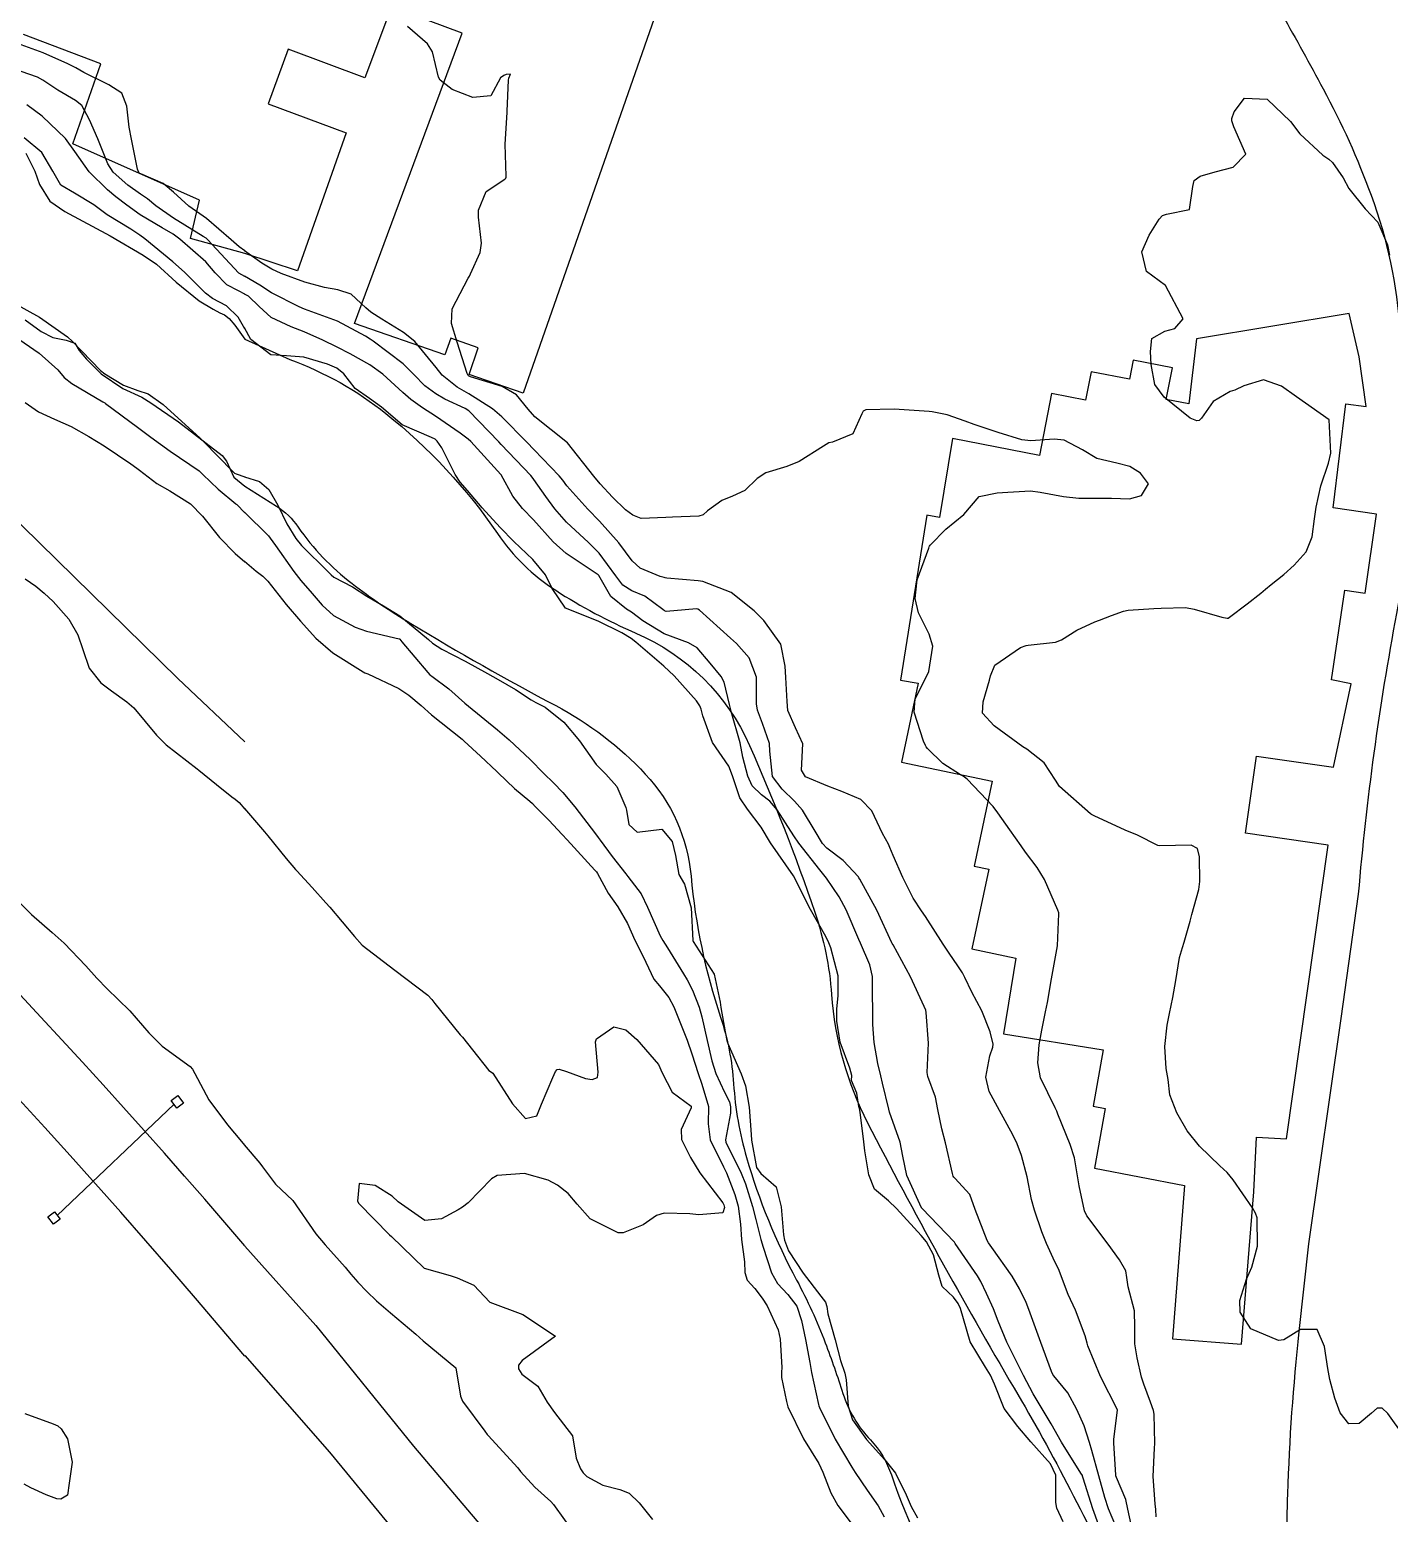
# Model space of a CAD drawing. Header units: metres. Extents: x 318500 to 325275, y 7408834 to 7428799.
# Drawn here: x 320987 to 321069.2, y 7409656.3 to 7409746 of the extents above; entities that cross this region are included whole.
import ezdxf

# ---------------------------------------------------------------- set-up
doc = ezdxf.new("R2010")
doc.units = ezdxf.units.M
doc.header["$MEASUREMENT"] = 0
for name, color, linetype in [('Curvas de Nivel 1m', 11, 'Continuous'), ('Curvas de Nivel 5m', 15, 'Continuous'), ('Divisas', 45, 'Continuous'), ('Edificações', 30, 'Continuous'), ('Hidrografia', 140, 'Continuous'), ('Linha Férrea', 20, 'Continuous'), ('Pórticos', 45, 'Continuous'), ('Vias Primárias', 230, 'Continuous')]:
    doc.layers.add(name, color=color, linetype=linetype)
doc.linetypes.add('TRACKS', pattern='A,0.15,[130,ltypeshp.shx,S=0.25,R=0,X=0,Y=0],0.15', length=0.3)

msp = doc.modelspace()

# ---------------------------------------------------------------- linework, layer by layer
at = {"layer": 'Curvas de Nivel 1m', "flags": 128}
for points, elevation in [([(321000, 7409732.592), (320999.654, 7409732.842), (320999.174, 7409733.267), (320997.679, 7409734.55), (320996.608, 7409735.301), (320995.698, 7409736.138), (320995.065, 7409736.681), (320993.709, 7409737.25), (320993.652, 7409737.283), (320993.596, 7409737.342), (320993.521, 7409737.535), (320993.142, 7409739.349), (320993.017, 7409740.085), (320992.875, 7409741.353), (320992.56, 7409742.14), (320991.783, 7409742.627), (320990.279, 7409743.385), (320989.794, 7409743.658), (320989.299, 7409743.896), (320987.807, 7409744.572), (320986.044, 7409745.219)], 739), ([(321000, 7409731.048), (320999.63, 7409731.26), (320997.741, 7409733.289), (320997.661, 7409733.358), (320997.49, 7409733.464), (320995.679, 7409734.576), (320994.62, 7409735.326), (320994.11, 7409735.749), (320993.697, 7409736.03), (320992.924, 7409736.573), (320992.041, 7409737.365), (320991.717, 7409737.86), (320991.121, 7409739.376), (320990.617, 7409740.522), (320990.14, 7409741.386), (320989.773, 7409741.692), (320988.692, 7409742.319), (320987.785, 7409742.92), (320987.461, 7409743.099), (320986.477, 7409743.44)], 738), ([(321000, 7409729.973), (320999.619, 7409730.181), (320998.907, 7409730.555), (320998.214, 7409731.281), (320997.64, 7409731.927), (320996.08, 7409733.306), (320995.664, 7409733.602), (320994.995, 7409733.995), (320993.681, 7409734.77), (320992.861, 7409735.352), (320992.208, 7409735.875), (320991.699, 7409736.283), (320990.588, 7409737.381), (320989.728, 7409738.606), (320989.154, 7409739.399), (320987.76, 7409740.746), (320986.831, 7409741.434)], 737), ([(321070.043, 7409660.973), (321069.078, 7409662.317), (321068.735, 7409662.634), (321068.429, 7409662.63), (321068.092, 7409662.33), (321067.349, 7409661.713), (321066.72, 7409661.693), (321066.197, 7409662.358), (321065.864, 7409663.242), (321065.559, 7409664.368), (321065.44, 7409665.043), (321065.235, 7409666.373), (321064.795, 7409667.392), (321063.796, 7409667.389), (321062.785, 7409666.766), (321062.469, 7409666.721), (321060.795, 7409667.437), (321060.139, 7409668.44), (321060.123, 7409669.138), (321060.533, 7409670.435), (321060.847, 7409671.167), (321061.205, 7409672.425), (321061.176, 7409674.136), (321061.083, 7409674.427), (321060.895, 7409674.759), (321059.73, 7409676.448), (321059.357, 7409676.886), (321058.928, 7409677.278), (321057.684, 7409678.473), (321056.954, 7409679.412), (321056.325, 7409680.49), (321055.908, 7409681.574), (321055.797, 7409682.498), (321055.678, 7409683.172), (321055.602, 7409684.501), (321055.745, 7409685.794), (321055.879, 7409686.498), (321056.087, 7409687.473), (321056.257, 7409688.492), (321056.484, 7409689.88), (321056.66, 7409690.487), (321056.772, 7409690.818), (321057.124, 7409692.085), (321057.215, 7409692.393), (321057.234, 7409692.479), (321057.644, 7409693.983), (321057.715, 7409694.474), (321057.686, 7409695.964), (321057.577, 7409696.476), (321057.183, 7409696.672), (321055.3, 7409696.627), (321055.182, 7409696.659), (321053.937, 7409697.275), (321053.196, 7409697.584), (321051.33, 7409698.437), (321051.209, 7409698.5), (321051.17, 7409698.521), (321051.106, 7409698.562), (321049.234, 7409700.216), (321048.987, 7409700.594), (321048.303, 7409701.657), (321047.258, 7409702.469), (321047.023, 7409702.622), (321045.278, 7409703.877), (321044.571, 7409704.657), (321044.615, 7409705.342), (321044.995, 7409706.653), (321045.057, 7409706.918), (321045.329, 7409707.564), (321046.875, 7409708.627), (321047.212, 7409708.752), (321047.342, 7409708.769), (321048.991, 7409708.95), (321049.347, 7409709.087), (321050.277, 7409709.66), (321051.364, 7409710.173), (321051.65, 7409710.282), (321052.381, 7409710.555), (321053.102, 7409710.817), (321053.375, 7409710.872), (321054.922, 7409710.972), (321055.377, 7409710.999), (321056.841, 7409711.032), (321057.377, 7409710.944), (321059.046, 7409710.465), (321059.369, 7409710.39), (321059.426, 7409710.402), (321059.506, 7409710.458), (321060.57, 7409711.254), (321061.392, 7409711.904), (321061.682, 7409712.139), (321062.026, 7409712.424), (321062.778, 7409713.044), (321063.412, 7409713.594), (321064.13, 7409714.399), (321064.509, 7409715.319), (321064.646, 7409716.392), (321064.741, 7409717.11), (321065.033, 7409718.387), (321065.494, 7409719.757), (321065.625, 7409720.378), (321065.53, 7409722.38), (321063.551, 7409723.784), (321062.652, 7409724.419), (321061.564, 7409724.807), (321060.37, 7409724.448), (321059.83, 7409724.181), (321059.554, 7409724.091), (321058.525, 7409723.495), (321057.808, 7409722.486), (321057.673, 7409722.343), (321057.527, 7409722.323), (321057.127, 7409722.494), (321055.549, 7409723.764), (321054.999, 7409724.518), (321054.772, 7409725.722), (321054.723, 7409726.523), (321054.816, 7409727.297), (321055.598, 7409727.742), (321056.198, 7409727.907), (321056.695, 7409728.499), (321055.64, 7409730.51), (321054.482, 7409731.361), (321054.205, 7409732.532), (321054.646, 7409733.555), (321055.259, 7409734.516), (321055.461, 7409734.746), (321055.694, 7409734.81), (321057.091, 7409735.104), (321057.294, 7409736.494), (321057.366, 7409736.851), (321057.726, 7409737.122), (321058.63, 7409737.378), (321059.732, 7409737.662), (321060.491, 7409738.449), (321059.765, 7409740.107), (321059.635, 7409740.462), (321059.642, 7409740.592), (321059.778, 7409740.995), (321060.402, 7409741.84), (321061.79, 7409741.765), (321063.195, 7409740.416), (321063.759, 7409739.683), (321065.137, 7409738.389), (321065.497, 7409738.143), (321065.736, 7409737.945), (321066.375, 7409737.019), (321066.725, 7409736.365), (321067.702, 7409735.144), (321068.472, 7409734.342), (321069.051, 7409732.955), (321069.169, 7409732.335)], 741), ([(321000, 7409727.89), (320999.6, 7409728.585), (320998.886, 7409729.271), (320998.048, 7409729.717), (320997.617, 7409730.033), (320996.348, 7409731.303), (320995.639, 7409731.929), (320993.95, 7409733.336), (320993.663, 7409733.546), (320993.115, 7409733.902), (320991.681, 7409734.771), (320990.877, 7409735.378), (320989.697, 7409736.087), (320988.871, 7409736.571), (320988.388, 7409737.41), (320987.727, 7409738.536), (320986.659, 7409739.436)], 736), ([(321053.553, 7409655.609), (321053.35, 7409656.53), (321053.235, 7409657.11), (321052.669, 7409658.45), (321052.637, 7409658.54), (321052.631, 7409658.58), (321052.505, 7409660.542), (321052.504, 7409660.741), (321052.73, 7409662.54), (321051.706, 7409664.55), (321050.938, 7409666.398), (321050.895, 7409666.559), (321050.787, 7409667.019), (321050.206, 7409668.569), (321049.757, 7409669.509), (321049.355, 7409670.582), (321049.208, 7409670.957), (321048.847, 7409671.7), (321048.448, 7409672.596), (321048.172, 7409673.299), (321047.71, 7409674.608), (321047.545, 7409675.259), (321047.279, 7409676.614), (321046.929, 7409677.908), (321046.67, 7409678.623), (321046.412, 7409679.162), (321045.603, 7409680.634), (321044.987, 7409681.791), (321044.786, 7409682.643), (321045.013, 7409683.944), (321045.2, 7409684.456), (321045.214, 7409684.638), (321045.031, 7409685.389), (321044.538, 7409686.648), (321043.938, 7409687.786), (321043.505, 7409688.664), (321043.368, 7409688.951), (321043.087, 7409689.378), (321042.562, 7409690.145), (321042.197, 7409690.684), (321041.125, 7409692.357), (321040.897, 7409692.702), (321040.384, 7409693.465), (321039.755, 7409694.714), (321039.173, 7409696.053), (321038.986, 7409696.531), (321038.893, 7409696.724), (321038.532, 7409697.387), (321037.896, 7409698.74), (321037.22, 7409699.434), (321036.073, 7409699.921), (321035.232, 7409700.24), (321033.874, 7409700.8), (321033.645, 7409701.205), (321033.719, 7409702.803), (321033.274, 7409703.764), (321032.823, 7409704.815), (321032.765, 7409705.348), (321032.701, 7409706.816), (321032.657, 7409707.487), (321032.4, 7409708.819), (321031.361, 7409710.259), (321030.776, 7409710.839), (321029.386, 7409711.939), (321027.677, 7409712.604), (321027.396, 7409712.649), (321025.496, 7409712.812), (321025.399, 7409712.827), (321025.333, 7409712.845), (321025.095, 7409712.915), (321023.888, 7409713.424), (321023.404, 7409713.869), (321022.601, 7409714.952), (321021.439, 7409716.26), (321020.726, 7409716.977), (321019.464, 7409718.395), (321019.207, 7409718.734), (321018.992, 7409718.997), (321017.493, 7409720.565), (321017.037, 7409721.027), (321015.523, 7409722.572), (321014.957, 7409723.056), (321013.539, 7409723.953), (321012.831, 7409724.369), (321011.933, 7409725.094), (321011.557, 7409725.554), (321010.277, 7409727.12), (321009.588, 7409727.655), (321008.274, 7409728.469), (321007.606, 7409728.894), (321007.307, 7409729.155), (321006.433, 7409729.983), (321005.621, 7409730.241), (321004.813, 7409730.383), (321003.625, 7409730.697), (321002.189, 7409731.224), (321001.634, 7409731.491), (321001.03, 7409731.848), (320999.973, 7409732.611)], 739), ([(321052.634, 7409655.504), (321052.183, 7409656.545), (321051.96, 7409657.244), (321051.606, 7409658.551), (321051.176, 7409660.072), (321051.046, 7409660.557), (321050.715, 7409661.561), (321050.285, 7409662.567), (321049.73, 7409663.565), (321048.888, 7409664.588), (321048.831, 7409664.669), (321048.754, 7409664.854), (321048.112, 7409666.6), (321047.69, 7409667.713), (321047.368, 7409668.612), (321047.218, 7409669.018), (321046.822, 7409669.852), (321046.361, 7409670.625), (321045.139, 7409672.354), (321044.935, 7409672.639), (321044.862, 7409672.771), (321044.144, 7409674.651), (321043.807, 7409675.565), (321042.909, 7409676.547), (321042.847, 7409676.609), (321042.81, 7409676.671), (321042.768, 7409676.816), (321042.343, 7409678.679), (321042.118, 7409679.517), (321041.876, 7409680.686), (321041.727, 7409681.434), (321041.267, 7409682.696), (321041.238, 7409682.94), (321041.32, 7409684.695), (321041.183, 7409686.563), (321041.145, 7409686.699), (321041.053, 7409686.915), (321040.226, 7409688.709), (321039.173, 7409690.646), (321039.128, 7409690.72), (321039.101, 7409690.778), (321038.2, 7409692.734), (321037.158, 7409694.62), (321037.112, 7409694.703), (321037.076, 7409694.751), (321036.153, 7409695.753), (321035.176, 7409696.5), (321034.904, 7409696.783), (321034.463, 7409697.516), (321033.697, 7409698.795), (321033.218, 7409699.342), (321032.462, 7409700.051), (321031.88, 7409700.824), (321031.734, 7409702.346), (321031.705, 7409702.826), (321031.278, 7409704.023), (321030.975, 7409704.835), (321030.921, 7409705.211), (321030.924, 7409706.836), (321030.481, 7409707.993), (321029.704, 7409708.855), (321029.345, 7409709.181), (321027.473, 7409710.888), (321027.371, 7409710.948), (321027.302, 7409710.96), (321026.602, 7409710.898), (321025.47, 7409710.808), (321025.369, 7409710.832), (321025.259, 7409710.912), (321024.176, 7409711.722), (321023.381, 7409712.052), (321022.833, 7409712.397), (321022.423, 7409712.955), (321021.41, 7409714.332), (321020.758, 7409714.977), (321019.438, 7409716.189), (321018.735, 7409717.001), (321018.193, 7409717.745), (321017.468, 7409718.78), (321017.367, 7409718.92), (321017.28, 7409719.023), (321015.498, 7409720.892), (321015.348, 7409721.052), (321013.528, 7409722.938), (321013.322, 7409723.073), (321012.08, 7409723.637), (321011.538, 7409723.95), (321010.88, 7409724.446), (321010.21, 7409725.12), (321009.56, 7409725.77), (321007.751, 7409727.148), (321007.582, 7409727.265), (321007.289, 7409727.45), (321005.597, 7409728.345), (321003.828, 7409728.986), (321003.608, 7409729.071), (321003.275, 7409729.213), (321001.618, 7409730.071), (321000.909, 7409730.527), (320999.973, 7409731.063)], 738), ([(321051.586, 7409655.6), (321051.246, 7409656.554), (321050.668, 7409658.397), (321050.629, 7409658.52), (321050.611, 7409658.561), (321050.521, 7409658.714), (321049.349, 7409660.58), (321048.717, 7409661.695), (321048.187, 7409662.598), (321047.635, 7409663.502), (321047.057, 7409664.615), (321046.759, 7409665.212), (321046.049, 7409666.627), (321045.525, 7409667.907), (321045.245, 7409668.636), (321044.819, 7409669.58), (321044.474, 7409670.293), (321044.269, 7409670.648), (321042.933, 7409672.595), (321042.88, 7409672.67), (321042.86, 7409672.696), (321040.926, 7409674.699), (321040.908, 7409674.718), (321040.89, 7409674.747), (321040.004, 7409676.709), (321039.759, 7409677.88), (321039.611, 7409678.713), (321038.967, 7409680.539), (321038.908, 7409680.721), (321038.536, 7409682.277), (321038.43, 7409682.728), (321038.259, 7409683.473), (321038.022, 7409684.735), (321037.943, 7409685.829), (321037.942, 7409686.737), (321037.936, 7409687.61), (321037.924, 7409688.737), (321037.774, 7409689.433), (321037.196, 7409690.749), (321037.103, 7409690.975), (321036.343, 7409692.762), (321035.919, 7409693.546), (321035.149, 7409694.672), (321035.071, 7409694.781), (321034.754, 7409695.187), (321033.488, 7409696.797), (321033.186, 7409697.231), (321032.168, 7409698.816), (321031.72, 7409699.328), (321031.219, 7409699.717), (321030.65, 7409700.265), (321030.391, 7409700.843), (321030.1, 7409701.995), (321029.923, 7409702.85), (321029.391, 7409704.756), (321029.365, 7409704.859), (321029.295, 7409705.183), (321028.976, 7409706.526), (321028.789, 7409706.868), (321028.115, 7409707.671), (321027.336, 7409708.6), (321026.808, 7409708.895), (321025.348, 7409709.439), (321024.056, 7409710.233), (321023.367, 7409710.754), (321023.064, 7409710.945), (321022.124, 7409711.705), (321021.399, 7409712.97), (321021.343, 7409713.018), (321019.41, 7409714.306), (321018.628, 7409715.002), (321017.44, 7409716.332), (321016.778, 7409717.03), (321016.186, 7409717.768), (321015.484, 7409719.05), (321015.47, 7409719.07), (321013.662, 7409721.068), (321013.502, 7409721.219), (321013.012, 7409721.573), (321011.523, 7409722.606), (321010.735, 7409723.112), (321010.021, 7409723.609), (321009.539, 7409724.033), (321008.343, 7409725.142), (321007.558, 7409725.705), (321006.366, 7409726.37), (321005.574, 7409726.773), (321004.711, 7409727.193), (321003.587, 7409727.707), (321002.8, 7409728.01), (321001.6, 7409728.564), (321000.869, 7409729.241), (321000.219, 7409729.854), (320999.973, 7409729.988)], 737), ([(320986.052, 7409729.443), (320987.598, 7409728.593), (320989.278, 7409727.395), (320989.576, 7409727.113), (320991.283, 7409725.373), (320991.548, 7409725.159), (320992.672, 7409724.484), (320993.538, 7409724.148), (320994.155, 7409723.949), (320995.062, 7409723.317), (320995.524, 7409722.887), (320997.276, 7409721.292), (320997.497, 7409721.079), (320999.274, 7409719.263), (320999.371, 7409719.164), (320999.469, 7409719.111), (321000, 7409718.94)], 736), ([(321049.455, 7409655.76), (321049.061, 7409656.584), (321049.004, 7409656.935), (321049, 7409658.585), (321048.68, 7409659.281), (321047.507, 7409660.608), (321046.714, 7409661.532), (321045.881, 7409662.628), (321045.297, 7409664.082), (321045.062, 7409664.637), (321044.757, 7409665.126), (321043.831, 7409666.654), (321043.431, 7409668.031), (321043.243, 7409668.664), (321043.108, 7409668.961), (321042.817, 7409669.354), (321042.131, 7409669.988), (321041.931, 7409670.683), (321041.62, 7409671.917), (321041.184, 7409672.695), (321040.866, 7409673.08), (321039.379, 7409674.715), (321038.894, 7409675.164), (321038.041, 7409675.872), (321037.702, 7409676.738), (321037.471, 7409678.203), (321037.397, 7409678.743), (321037.186, 7409680.527), (321037.135, 7409680.748), (321037.106, 7409680.883), (321036.979, 7409681.673), (321036.67, 7409682.438), (321036.672, 7409682.755), (321036.565, 7409683.188), (321035.97, 7409684.766), (321035.765, 7409686.043), (321035.765, 7409686.769), (321035.847, 7409687.557), (321035.856, 7409688.768), (321035.402, 7409690.469), (321035.282, 7409690.777), (321035.106, 7409691.153), (321034.181, 7409692.789), (321033.201, 7409694.748), (321033.166, 7409694.8), (321033.15, 7409694.826), (321031.766, 7409696.821), (321031.194, 7409697.757), (321030.366, 7409698.843), (321029.903, 7409699.536), (321029.472, 7409700.856), (321029.239, 7409701.447), (321028.261, 7409702.875), (321027.67, 7409704.499), (321027.573, 7409704.886), (321027.493, 7409705.087), (321027.295, 7409705.39), (321025.953, 7409706.904), (321025.319, 7409707.485), (321023.619, 7409708.936), (321023.343, 7409709.156), (321022.79, 7409709.507), (321021.359, 7409710.207), (321019.37, 7409710.99), (321018.57, 7409712.19), (321018.164, 7409713.008), (321017.404, 7409713.947), (321016.259, 7409715.037), (321015.432, 7409715.867), (321014.341, 7409717.061), (321013.46, 7409718.107), (321013.014, 7409718.625), (321012.708, 7409719.081), (321011.899, 7409720.689), (321011.625, 7409721.098), (321011.502, 7409721.209), (321011.286, 7409721.32), (321009.514, 7409722.086), (321008.26, 7409723.143), (321007.535, 7409723.683), (321006.657, 7409724.279), (321005.975, 7409725.174), (321005.555, 7409725.508), (321005.004, 7409725.742), (321003.564, 7409726.171), (321002.526, 7409726.26), (321001.566, 7409726.31), (321000.37, 7409727.248), (320999.973, 7409727.938)], 736), ([(320986.079, 7409727.443), (320987.565, 7409726.407), (320988.689, 7409725.403), (320989.09, 7409724.942), (320989.542, 7409724.59), (320991.428, 7409723.474), (320991.53, 7409723.405), (320991.552, 7409723.391), (320991.587, 7409723.369), (320993.509, 7409721.938), (320994.324, 7409721.328), (320995.488, 7409720.493), (320997.239, 7409719.292), (320997.468, 7409719.088), (320998.378, 7409718.195), (320999.45, 7409717.304), (320999.477, 7409717.286), (320999.506, 7409717.259), (321000, 7409716.772)], 737), ([(320986.731, 7409723.432), (320987.522, 7409722.869), (320988.492, 7409722.429), (320989.509, 7409721.975), (320990.574, 7409721.379), (320991.492, 7409720.805), (320993.102, 7409719.719), (320993.472, 7409719.465), (320993.637, 7409719.337), (320994.68, 7409718.54), (320995.458, 7409718.102), (320996.71, 7409717.297), (320997.439, 7409716.568), (320998.459, 7409715.274), (320999.406, 7409714.297), (321000, 7409713.809)], 738), ([(320999.972, 7409718.949), (321000.883, 7409718.657), (321001.459, 7409718.164), (321001.996, 7409717.225), (321002.547, 7409716.105), (321003.072, 7409715.213), (321003.414, 7409714.786), (321005.048, 7409713.185), (321005.216, 7409713.01), (321005.387, 7409712.869), (321006.515, 7409712.297), (321007.376, 7409711.724), (321008.37, 7409711.14), (321009.361, 7409710.546), (321011.095, 7409709.104), (321011.337, 7409708.888), (321011.897, 7409708.526), (321013.321, 7409707.792), (321014.658, 7409707.057), (321015.306, 7409706.691), (321016.349, 7409706.083), (321017.294, 7409705.454), (321017.576, 7409705.299), (321018.158, 7409705.007), (321019.277, 7409704.118), (321020.219, 7409702.98), (321021.239, 7409701.542), (321021.815, 7409700.961), (321022.487, 7409700.215), (321023.031, 7409698.943), (321023.06, 7409698.795), (321023.195, 7409697.929), (321023.716, 7409697.46), (321025.191, 7409697.639), (321025.83, 7409696.903), (321026.022, 7409696.043), (321026.233, 7409694.894), (321026.566, 7409694.31), (321026.978, 7409692.882), (321027.066, 7409690.915), (321027.081, 7409690.88), (321027.1, 7409690.854), (321028.364, 7409688.867), (321028.727, 7409687.189), (321028.765, 7409686.863), (321029.028, 7409685.398), (321029.13, 7409684.858), (321029.189, 7409684.686), (321029.991, 7409682.845), (321030.264, 7409682.122), (321030.481, 7409680.837), (321030.595, 7409679.186), (321030.623, 7409678.835), (321030.916, 7409677.197), (321031.177, 7409676.826), (321032.117, 7409676.027), (321032.419, 7409674.807), (321032.552, 7409673.118), (321032.614, 7409672.804), (321032.85, 7409672.155), (321033.742, 7409670.791), (321034.816, 7409669.411), (321035.092, 7409669.055), (321035.162, 7409668.775), (321035.233, 7409668.345), (321035.668, 7409666.767), (321036.006, 7409665.516), (321036.259, 7409664.757), (321036.336, 7409664.346), (321036.458, 7409662.754), (321036.718, 7409661.933), (321037.576, 7409660.737), (321038.682, 7409659.522), (321039.31, 7409658.714), (321039.969, 7409657.395), (321040.275, 7409656.704), (321040.64, 7409656.006)], 736), ([(320999.972, 7409716.8), (321001.422, 7409715.368), (321001.533, 7409715.229), (321001.843, 7409714.796), (321002.967, 7409713.214), (321003.385, 7409712.682), (321004.065, 7409711.888), (321004.663, 7409711.191), (321005.361, 7409710.547), (321006.663, 7409709.847), (321007.347, 7409709.611), (321009.317, 7409709.154), (321009.34, 7409709.143), (321009.358, 7409709.13), (321009.497, 7409708.968), (321011.054, 7409707.104), (321011.184, 7409706.977), (321011.308, 7409706.883), (321012.33, 7409706.115), (321013.292, 7409705.266), (321013.519, 7409705.068), (321015.269, 7409703.649), (321015.976, 7409703.039), (321017.242, 7409701.849), (321018.075, 7409701.007), (321018.661, 7409700.435), (321019.219, 7409699.862), (321019.943, 7409698.983), (321021.186, 7409697.357), (321021.35, 7409697.135), (321021.467, 7409696.966), (321022.206, 7409695.995), (321023.02, 7409694.942), (321023.074, 7409694.866), (321023.148, 7409694.777), (321023.941, 7409693.731), (321024.334, 7409692.922), (321025.104, 7409691.198), (321025.262, 7409690.908), (321025.536, 7409690.46), (321026.504, 7409688.888), (321026.72, 7409688.539), (321027.06, 7409687.904), (321027.461, 7409686.876), (321027.618, 7409686.298), (321027.938, 7409684.871), (321028.227, 7409683.643), (321028.464, 7409682.865), (321028.979, 7409681.737), (321029.279, 7409681.161), (321029.352, 7409680.854), (321029.345, 7409680.474), (321029.039, 7409678.859), (321029.07, 7409678.726), (321029.994, 7409676.844), (321030.261, 7409676.198), (321030.685, 7409674.833), (321030.878, 7409674.047), (321031.175, 7409672.825), (321031.313, 7409672.364), (321031.836, 7409670.815), (321032.191, 7409670.177), (321032.817, 7409669.507), (321033.359, 7409668.795), (321033.645, 7409667.944), (321033.874, 7409666.789), (321034.139, 7409665.407), (321034.251, 7409664.785), (321034.659, 7409662.853), (321034.684, 7409662.78), (321034.728, 7409662.673), (321035.682, 7409660.765), (321036.675, 7409659.069), (321036.885, 7409658.747), (321037.611, 7409657.687), (321038.273, 7409656.726), (321038.64, 7409656.067)], 737), ([(320999.971, 7409713.833), (321000.694, 7409713.24), (321001.089, 7409712.937), (321001.384, 7409712.63), (321002.493, 7409711.219), (321003.355, 7409710.207), (321004.299, 7409709.196), (321005.327, 7409708.309), (321007.159, 7409707.152), (321007.255, 7409707.096), (321007.309, 7409707.076), (321007.429, 7409707.029), (321009.3, 7409706.14), (321009.908, 7409705.733), (321010.653, 7409705.11), (321011.282, 7409704.554), (321013.128, 7409703.072), (321013.258, 7409702.962), (321014.245, 7409702.06), (321015.231, 7409701.126), (321015.311, 7409701.049), (321016.287, 7409700.1), (321017.213, 7409699.326), (321017.377, 7409699.182), (321017.554, 7409699.015), (321018.379, 7409698.183), (321019.185, 7409697.31), (321019.473, 7409696.987), (321021.153, 7409695.169), (321021.245, 7409695.062), (321021.307, 7409694.968), (321021.965, 7409693.779), (321022.537, 7409692.946), (321023.115, 7409691.932), (321023.57, 7409690.933), (321024.073, 7409689.937), (321024.548, 7409688.918), (321024.722, 7409688.57), (321025.063, 7409688.176), (321025.624, 7409687.469), (321025.931, 7409686.897), (321026.534, 7409685.381), (321026.72, 7409684.884), (321027.008, 7409684.068), (321027.391, 7409682.876), (321027.625, 7409682.232), (321028.011, 7409680.87), (321028.005, 7409679.819), (321028.116, 7409678.868), (321028.916, 7409677.236), (321029.105, 7409676.857), (321029.605, 7409675.557), (321029.814, 7409674.846), (321029.954, 7409673.764), (321030.02, 7409672.843), (321030.198, 7409671.481), (321030.211, 7409670.839), (321030.36, 7409670.371), (321030.82, 7409669.875), (321031.271, 7409669.28), (321031.565, 7409668.819), (321032.232, 7409667.365), (321032.356, 7409666.806), (321032.459, 7409665.1), (321032.439, 7409664.805), (321032.437, 7409664.495), (321032.732, 7409663.05), (321032.788, 7409662.799), (321032.816, 7409662.712), (321033.761, 7409660.789), (321034.678, 7409659.302), (321034.931, 7409658.776), (321035.404, 7409657.515), (321035.84, 7409656.762), (321036.634, 7409655.693)], 738), ([(320986.726, 7409712.773), (320987.379, 7409712.323), (320987.87, 7409711.908), (320988.413, 7409711.404), (320989.354, 7409710.337), (320989.911, 7409709.384), (320990.203, 7409708.505), (320990.584, 7409707.377), (320991.301, 7409706.49), (320991.935, 7409705.999), (320992.878, 7409705.346), (320993.284, 7409704.965), (320994.669, 7409703.319), (320995.251, 7409702.738), (320997.119, 7409701.291), (320997.229, 7409701.204), (320998.278, 7409700.331), (320999.213, 7409699.604), (320999.413, 7409699.458), (320999.658, 7409699.253), (321000, 7409698.855)], 739), ([(320999.97, 7409698.89), (321001.184, 7409697.476), (321001.384, 7409697.228), (321002.506, 7409695.87), (321003.063, 7409695.211), (321003.149, 7409695.116), (321004.061, 7409694.118), (321004.889, 7409693.184), (321005.126, 7409692.919), (321006.627, 7409691.157), (321007.092, 7409690.622), (321009.07, 7409689.12), (321011.055, 7409687.614), (321011.301, 7409687.345), (321011.486, 7409687.093), (321013.022, 7409685.216), (321013.148, 7409685.068), (321013.757, 7409684.31), (321014.743, 7409683.044), (321014.901, 7409682.953), (321014.988, 7409682.887), (321016.171, 7409681.028), (321016.957, 7409680.146), (321017.653, 7409680.317), (321017.922, 7409681.006), (321018.608, 7409682.618), (321018.783, 7409682.993), (321018.876, 7409683.108), (321018.992, 7409683.124), (321019.444, 7409682.983), (321020.596, 7409682.576), (321020.985, 7409682.507), (321021.312, 7409682.631), (321021.347, 7409682.956), (321021.192, 7409684.784), (321021.244, 7409684.958), (321022.294, 7409685.685), (321023.028, 7409685.501), (321023.683, 7409684.93), (321024.998, 7409683.412), (321025.221, 7409682.907), (321025.819, 7409681.738), (321026.97, 7409680.897), (321026.98, 7409680.88), (321026.969, 7409680.798), (321026.358, 7409679.479), (321026.386, 7409678.888), (321026.924, 7409677.783), (321027.493, 7409676.874), (321028.892, 7409675.047), (321028.955, 7409674.924), (321028.974, 7409674.859), (321028.982, 7409674.766), (321028.884, 7409674.447), (321027.435, 7409674.321), (321026.883, 7409674.387), (321025.35, 7409674.436), (321024.881, 7409674.283), (321024.075, 7409673.719), (321022.864, 7409673.239), (321022.567, 7409673.24), (321020.877, 7409674.088), (321020.09, 7409674.972), (321019.538, 7409675.621), (321018.901, 7409676.112), (321018.335, 7409676.429), (321016.908, 7409676.833), (321015.248, 7409676.695), (321014.905, 7409676.509), (321013.501, 7409675.061), (321013.163, 7409674.788), (321012.883, 7409674.631), (321011.875, 7409674.085), (321010.873, 7409673.986), (321009.272, 7409675.116), (321008.893, 7409675.45), (321007.872, 7409676.107), (321006.901, 7409676.219), (321006.805, 7409675.151), (321006.888, 7409675.008), (321008.747, 7409673.122), (321008.858, 7409673.008), (321010.83, 7409671.1), (321012.409, 7409670.659), (321012.825, 7409670.525), (321013.832, 7409670.067), (321014.81, 7409669.04), (321016.799, 7409668.3), (321018.78, 7409666.99), (321016.757, 7409665.512), (321016.536, 7409665.239), (321016.546, 7409665.022), (321016.747, 7409664.702), (321017.7, 7409663.966), (321018.277, 7409662.997), (321018.721, 7409662.378), (321019.796, 7409660.974), (321020.029, 7409659.62), (321020.294, 7409658.966), (321020.439, 7409658.735), (321020.665, 7409658.502), (321021.636, 7409657.975), (321022.658, 7409657.728), (321023.233, 7409657.509), (321023.835, 7409656.922), (321024.635, 7409655.914)], 739), ([(320986.713, 7409662.318), (320988.408, 7409661.691), (320988.703, 7409661.567), (320988.902, 7409661.387), (320989.279, 7409660.794), (320989.57, 7409659.376), (320989.385, 7409658.107), (320989.284, 7409657.38), (320988.89, 7409657.143), (320988.646, 7409657.151), (320987.99, 7409657.4), (320987.068, 7409657.828), (320986.656, 7409658.044)], 741)]:
    msp.add_lwpolyline(points, dxfattribs=dict(at, elevation=elevation))
at = {"layer": 'Curvas de Nivel 5m', "elevation": 740, "flags": 128}
for points in [[(321055.08, 7409656.066), (321055.045, 7409656.504), (321055.007, 7409656.858), (321054.882, 7409658.507), (321054.972, 7409660.229), (321054.983, 7409660.506), (321054.951, 7409662.282), (321054.907, 7409662.507), (321054.737, 7409662.995), (321054.319, 7409664.082), (321054.18, 7409664.519), (321053.927, 7409665.683), (321053.774, 7409666.525), (321053.778, 7409667.543), (321053.764, 7409668.526), (321053.386, 7409669.978), (321053.294, 7409670.533), (321053.248, 7409670.938), (321052.851, 7409671.611), (321052.178, 7409672.547), (321050.886, 7409674.261), (321050.751, 7409674.562), (321050.428, 7409676.082), (321050.346, 7409676.569), (321050.129, 7409677.773), (321049.876, 7409678.576), (321049.139, 7409680.416), (321049.073, 7409680.588), (321048.973, 7409680.798), (321048.089, 7409682.604), (321047.913, 7409683.51), (321048.001, 7409684.605), (321048.153, 7409685.483), (321048.394, 7409686.6), (321048.498, 7409687.159), (321048.738, 7409688.595), (321049.1, 7409690.59), (321049.187, 7409692.531), (321049.181, 7409692.589), (321049.132, 7409692.748), (321048.331, 7409694.602), (321047.881, 7409695.323), (321047.176, 7409696.259), (321046.912, 7409696.623), (321046.231, 7409697.593), (321045.503, 7409698.637), (321045.216, 7409699.008), (321043.647, 7409700.664), (321043.409, 7409700.835), (321043.243, 7409700.93), (321042.18, 7409701.616), (321041.258, 7409702.519), (321041.175, 7409702.617), (321041.124, 7409702.702), (321041.013, 7409702.954), (321040.442, 7409704.713), (321040.501, 7409705.513), (321041.116, 7409706.703), (321041.325, 7409707.163), (321041.578, 7409708.696), (321041.351, 7409709.425), (321040.709, 7409710.71), (321040.516, 7409711.58), (321040.639, 7409712.711), (321041.336, 7409714.618), (321041.356, 7409714.701), (321041.368, 7409714.754), (321041.422, 7409714.816), (321042.354, 7409715.768), (321043.45, 7409716.67), (321044.375, 7409717.752), (321045.47, 7409717.962), (321046.104, 7409718.007), (321047.472, 7409718.089), (321048.065, 7409718.018), (321049.467, 7409717.75), (321050.395, 7409717.651), (321051.466, 7409717.651), (321052.38, 7409717.643), (321053.466, 7409717.618), (321054.182, 7409717.817), (321054.61, 7409718.523), (321054.125, 7409719.169), (321053.49, 7409719.573), (321052.704, 7409719.764), (321051.495, 7409720.049), (321050.613, 7409720.579), (321049.508, 7409721.154), (321048.902, 7409721.207), (321047.507, 7409721.106), (321046.959, 7409721.177), (321045.515, 7409721.619), (321044.078, 7409722.108), (321043.524, 7409722.3), (321042.451, 7409722.686), (321041.533, 7409722.873), (321041.346, 7409722.89), (321039.534, 7409723.015), (321039.239, 7409723.028), (321037.533, 7409722.983), (321037.369, 7409722.916), (321037.287, 7409722.754), (321036.743, 7409721.53), (321035.504, 7409721.042), (321035.301, 7409720.985), (321034.974, 7409720.788), (321033.491, 7409719.862), (321032.751, 7409719.554), (321031.484, 7409719.188), (321030.963, 7409718.838), (321030.21, 7409718.108), (321029.464, 7409717.774), (321028.818, 7409717.511), (321027.961, 7409716.882), (321027.687, 7409716.646), (321027.445, 7409716.564), (321025.845, 7409716.504), (321025.443, 7409716.473), (321023.947, 7409716.428), (321023.445, 7409716.615), (321023.012, 7409716.947), (321022.212, 7409717.713), (321021.465, 7409718.509), (321021.082, 7409718.974), (321019.5, 7409720.99), (321017.523, 7409722.57), (321017.119, 7409723.026), (321016.411, 7409723.905), (321015.543, 7409724.39), (321013.631, 7409724.987), (321013.55, 7409725.026), (321013.522, 7409725.043), (321013.493, 7409725.071), (321013.439, 7409725.184), (321012.823, 7409727.081), (321012.481, 7409728.203), (321012.531, 7409729.086), (321013.497, 7409730.94), (321013.569, 7409731.071), (321013.587, 7409731.115), (321013.632, 7409731.209), (321014.214, 7409732.505), (321014.293, 7409733.064), (321014.122, 7409734.628), (321014.118, 7409735.066), (321014.586, 7409736.182), (321015.718, 7409736.933), (321015.772, 7409736.997), (321015.786, 7409737.049), (321015.792, 7409737.12), (321015.74, 7409739.05), (321015.853, 7409740.964), (321015.854, 7409741.049), (321015.928, 7409742.918), (321015.959, 7409743.048), (321016.046, 7409743.29), (321015.802, 7409743.264), (321015.644, 7409743.209), (321015.442, 7409743.054), (321014.866, 7409741.977), (321013.782, 7409741.874), (321012.526, 7409742.352), (321011.797, 7409742.921), (321011.71, 7409743.101), (321011.333, 7409744.625), (321011.046, 7409745.112), (321009.835, 7409746.162)], [(320986.169, 7409693.434), (320987.116, 7409692.472), (320988.352, 7409691.401), (320989.09, 7409690.747), (320990.389, 7409689.377), (320991.063, 7409688.641), (320991.68, 7409687.985), (320992.344, 7409687.351), (320993.04, 7409686.654), (320994.203, 7409685.322), (320995.008, 7409684.524), (320996.7, 7409683.284), (320996.846, 7409683.139), (320996.986, 7409682.86), (320997.815, 7409681.272), (320998.948, 7409679.763), (320999.377, 7409679.253), (321000, 7409678.522)], [(320999.968, 7409678.56), (321000.913, 7409677.451), (321001.074, 7409677.228), (321001.857, 7409676.173), (321002.89, 7409675.2), (321004.283, 7409673.186), (321004.85, 7409672.505), (321006.071, 7409671.161), (321006.413, 7409670.744), (321006.821, 7409670.249), (321007.362, 7409669.689), (321007.955, 7409669.133), (321008.799, 7409668.402), (321010.326, 7409667.105), (321010.774, 7409666.714), (321012.75, 7409665.07), (321013.036, 7409663.368), (321013.163, 7409663.064), (321014.499, 7409661.248), (321014.653, 7409661.041), (321014.699, 7409660.989), (321016.49, 7409659.022), (321016.668, 7409658.811), (321017.523, 7409657.872), (321018.486, 7409656.992), (321018.647, 7409656.816), (321019.988, 7409654.969)]]:
    msp.add_lwpolyline(points, dxfattribs=at)
at = {"layer": 'Divisas'}
msp.add_lwpolyline([(321000, 7409702.925), (320995.958, 7409706.756), (320985.505, 7409717)], dxfattribs=at)
at = {"layer": 'Edificações'}
for points in [[(321026.157, 7409750.758), (321016.825, 7409723.993), (321013.55, 7409725.135), (321014.107, 7409726.732), (321012.44, 7409727.313), (321012.089, 7409726.307), (321006.617, 7409728.215), (321013.134, 7409745.761), (321008.854, 7409747.351), (321007.261, 7409743.062), (321002.624, 7409744.785), (321001.402, 7409741.496), (321006.12, 7409739.744), (321003.187, 7409731.396), (321000, 7409732.441)], [(321000, 7409732.441), (320996.722, 7409733.34), (320997.251, 7409735.667), (320989.596, 7409739.069), (320991.293, 7409743.903), (320986.626, 7409745.684)]]:
    msp.add_lwpolyline(points, dxfattribs=at)
msp.add_lwpolyline([(321066.739, 7409728.812), (321057.503, 7409727.275), (321057.04, 7409723.347), (321055.686, 7409723.61), (321056.06, 7409725.535), (321053.676, 7409725.997), (321053.452, 7409724.848), (321051.144, 7409725.296), (321050.808, 7409723.568), (321048.751, 7409723.968), (321048.024, 7409720.222), (321042.762, 7409721.261), (321041.983, 7409716.489), (321041.205, 7409716.616), (321039.617, 7409706.643), (321040.694, 7409706.471), (321039.684, 7409701.694), (321045.159, 7409700.536), (321044.075, 7409695.408), (321044.95, 7409695.224), (321043.931, 7409690.403), (321046.588, 7409689.841), (321045.848, 7409685.272), (321051.876, 7409684.296), (321051.257, 7409680.896), (321051.994, 7409680.762), (321051.338, 7409677.154), (321056.775, 7409676.094), (321056.051, 7409666.833), (321060.233, 7409666.506), (321060.971, 7409675.723), (321061.144, 7409679.024), (321062.94, 7409678.93), (321065.47, 7409696.68), (321060.471, 7409697.393), (321061.136, 7409702.061), (321065.797, 7409701.397), (321066.848, 7409706.418), (321065.674, 7409706.663), (321066.464, 7409712.093), (321067.694, 7409711.914), (321068.389, 7409716.69), (321065.763, 7409717.072), (321066.526, 7409723.342), (321067.762, 7409723.192), (321067.332, 7409726.196)], close=True, dxfattribs=at)
at = {"layer": 'Hidrografia'}
for points in [[(320986.773, 7409738.507), (320987.316, 7409737.42), (320987.588, 7409736.605), (320988.222, 7409735.609), (320989.129, 7409734.975), (320991.86, 7409733.506), (320993.853, 7409732.329), (320994.669, 7409731.786), (320995.846, 7409730.699), (320997.238, 7409729.585), (320998.089, 7409729.075), (320998.486, 7409728.848), (320998.77, 7409728.734), (320999.054, 7409728.507), (320999.395, 7409728.11), (321000, 7409727.266)], [(320986.729, 7409728.427), (320987.699, 7409727.722), (320988.404, 7409727.37), (320989.197, 7409727.194), (320989.726, 7409727.017), (320989.991, 7409726.577), (320990.432, 7409726.048), (320991.313, 7409725.167), (320992.636, 7409724.286), (320993.782, 7409723.757), (320994.311, 7409723.404), (320995.986, 7409722.259), (320998.631, 7409720.232), (320998.895, 7409719.88), (320999.336, 7409718.91), (321000.001, 7409718.382)]]:
    msp.add_lwpolyline(points, dxfattribs=at)
for points in [[(321000, 7409727.266), (321002.715, 7409726.03, -0.080998), (321008.526, 7409722.767, -0.074651), (321015.269, 7409715.505, 0.099962), (321018.784, 7409712.081, 0.041396), (321023.632, 7409709.494, -0.188657), (321030.501, 7409702.694, -0.022283), (321034.443, 7409692.618, -0.06406), (321035.455, 7409687.638, 0.101144), (321037.632, 7409679.895, 0.014224), (321046.486, 7409663.846, -0.026694), (321052.946, 7409651.415, 0.064319), (321056.839, 7409645.126, -0.114458), (321059.095, 7409640.512, 0.102868), (321060.7, 7409637.03), (321062.425, 7409632.767, 0.003943), (321063.665, 7409629.771, -0.003641), (321068.304, 7409618.581, 0.086956), (321073.442, 7409610.371, -0.046261)], [(321000.001, 7409718.382), (321001.913, 7409717.168, -0.098608), (321003.221, 7409715.904, 0.078163), (321006.479, 7409712.491, 0.027241), (321010.035, 7409710.067, 0.014315), (321018.784, 7409705.113, -0.083388), (321024.2, 7409700.971, -0.166897), (321026.964, 7409694.793, 0.058111), (321028.744, 7409686.276, -0.064251), (321029.536, 7409682.242, 0.054229), (321030.317, 7409677.793, 0.052877), (321033.346, 7409670.379, -0.032786), (321035.073, 7409666.594, -0.013175), (321036.145, 7409663.526, 0.112701), (321037.807, 7409660.715, -0.110093), (321039.071, 7409658.604, 0.070177), (321043.171, 7409650.331, -0.008845)]]:
    msp.add_lwpolyline(points, format="xyb", dxfattribs=at)
at = {"layer": 'Linha Férrea'}
for points in [[(321000, 7409665.789, 0.078197), (320889.691, 7409761.645, 0.016428), (320831.735, 7409795.8, -0.029281), (320758.162, 7409840.189, -0.075107), (320633.213, 7409959.145, -0.038123), (320591.245, 7410019.369), (320569.878, 7410055.984), (320528.944, 7410130.121, 0.044252), (320455.674, 7410238.482), (320423.409, 7410279.545, -0.076357), (320336.109, 7410440.077, -0.029288), (320307.678, 7410537.206, 0.027041), (320278.586, 7410637.586, 0.100983), (320172.348, 7410808.477, 0.013159)], [(321000, 7409672.461, 0.064653), (320912.297, 7409751.466, 0.030753), (320836.249, 7409797.862, -0.016147), (320768.63, 7409837.796, -0.116635), (320583.997, 7410039.771), (320542.786, 7410113.919, 0.026405), (320494.03, 7410193.917, 0.017029), (320443.189, 7410260.7), (320429.493, 7410278.025, -0.097268), (320322.982, 7410493.451), (320310.757, 7410540.446), (320304.231, 7410567.008, 0.019913), (320282.851, 7410638.027, 0.100687), (320180.06, 7410806.177, 0.011092)]]:
    msp.add_lwpolyline(points, format="xyb", dxfattribs=at)
at = {"layer": 'Linha Férrea', "linetype": 'TRACKS', "flags": 128}
for points in [[(321000, 7409672.439), (321004.28, 7409667.628), (321010.191, 7409660.339), (321014.808, 7409654.906), (321022.784, 7409644.856), (321029.613, 7409636.002), (321040.469, 7409622.474), (321052.179, 7409607.125), (321054.23, 7409604.383), (321058.401, 7409598.832), (321068.496, 7409586.368), (321074.963, 7409577.416), (321083.512, 7409566.293), (321094.883, 7409551.552), (321107.334, 7409535.407), (321117.321, 7409522.186), (321126.816, 7409509.801), (321128.79, 7409507.31), (321146.898, 7409484.023), (321180.335, 7409439.96), (321196.326, 7409418.237), (321197.809, 7409416.312), (321201.677, 7409410.96), (321206.242, 7409404.702), (321212.198, 7409396.197), (321219.274, 7409385.949), (321224.813, 7409377.811), (321230.275, 7409369.14), (321237.887, 7409356.833), (321241.121, 7409351.303), (321247.134, 7409340.605), (321251.879, 7409331.735), (321256.586, 7409322.511), (321262.603, 7409309.794), (321266.492, 7409300.462), (321268.94, 7409294.346), (321274.411, 7409280.579), (321279.628, 7409266.21), (321281.699, 7409259.883), (321283.946, 7409253.312), (321285.569, 7409247.879), (321289.712, 7409233.197), (321292.35, 7409223.192), (321294.696, 7409213.206), (321297.864, 7409198.192), (321300.662, 7409182.284), (321302.098, 7409172.107), (321304.239, 7409154.743), (321305.123, 7409144.017), (321305.964, 7409133.485), (321306.242, 7409126.536), (321306.792, 7409106.326), (321306.598, 7409094.759), (321306.282, 7409083.935), (321305.552, 7409067.791), (321304.771, 7409056.859), (321303.264, 7409041.215), (321302.679, 7409035.98), (321302.137, 7409031.127), (321300.728, 7409019.285), (321298.197, 7408999.584), (321297.36, 7408993.167), (321295.261, 7408977.117), (321294.204, 7408969.335)], [(321000, 7409665.831), (321005.106, 7409659.973), (321014.581, 7409648.503), (321025.621, 7409634.539), (321037.299, 7409620.062), (321049.304, 7409604.404), (321060.786, 7409589.365), (321070.003, 7409577.437), (321079.04, 7409565.563), (321087.378, 7409554.953), (321100.232, 7409538.088), (321115.656, 7409518.043), (321121.996, 7409509.598), (321129.727, 7409499.55), (321136.972, 7409489.987), (321145.049, 7409479.509), (321151.831, 7409470.642), (321164.207, 7409454.514), (321177.084, 7409437.841), (321189.77, 7409420.055), (321198.564, 7409408.325), (321206.577, 7409397.088), (321215.931, 7409383.724), (321224.636, 7409370.381), (321229.865, 7409362.108), (321233.889, 7409355.207), (321238.771, 7409347.119), (321245.215, 7409335.393), (321252.436, 7409321.241), (321258.604, 7409308.083), (321267.297, 7409287.476), (321275.449, 7409265.78), (321281.942, 7409245.584), (321283.566, 7409239.646), (321286.314, 7409230.216), (321290.053, 7409214.935), (321291.712, 7409207.402), (321292.928, 7409202.024), (321294.643, 7409193.05), (321296.561, 7409181.459), (321297.018, 7409178.654), (321298.421, 7409169.257), (321300.824, 7409146.442), (321301.262, 7409140.938), (321302.075, 7409127.562), (321302.455, 7409111.197), (321302.397, 7409096.607), (321301.928, 7409078.93), (321301.225, 7409065.046), (321300.363, 7409054.951), (321299.616, 7409046.945), (321298.322, 7409034.46), (321296.574, 7409019.153), (321294.553, 7409003.679), (321294.068, 7408999.315), (321292.484, 7408987.685), (321290.998, 7408976.286), (321289.822, 7408966.926)]]:
    msp.add_lwpolyline(points, dxfattribs=at)
at = {"layer": 'Pórticos'}
for points in [[(320995.943, 7409681.541), (320996.296, 7409681.084), (320995.9, 7409680.779), (320995.548, 7409681.236)], [(320988.489, 7409674.514), (320988.841, 7409674.056), (320988.446, 7409673.752), (320988.093, 7409674.209)]]:
    msp.add_lwpolyline(points, close=True, dxfattribs=at)
msp.add_lwpolyline([(320988.665, 7409674.285), (320995.724, 7409681.008)], dxfattribs=at)
at = {"layer": 'Vias Primárias'}
msp.add_lwpolyline([(321062.688, 7409746.888, -0.003971), (321065.162, 7409742.393, -0.035797), (321068.062, 7409735.961, -0.071735), (321069.811, 7409727.714, 0.000347), (321070.233, 7409721.354, -0.063373), (321069.597, 7409710.68, 0.02533), (321067.285, 7409693.718), (321066.235, 7409686.201), (321064.286, 7409672.58), (321063.702, 7409667.269, 0.019678), (321063.01, 7409657.452, -0.003758), (321062.777, 7409651.411, 0.079079), (321064.239, 7409638.389, 0.009334), (321065.597, 7409633.812), (321069.486, 7409624.824), (321071.307, 7409620.706, 0.061205), (321075.687, 7409613.373, 0.041639), (321086.003, 7409602.165, 0.056792), (321094.23, 7409596.165, -0.010973), (321107.248, 7409588.385, 0.002766), (321116.798, 7409582.464, 0.0028), (321129.683, 7409574.672, -0.014317), (321136.607, 7409570.264)], format="xyb", dxfattribs=at)

doc.saveas('drawing.dxf')
